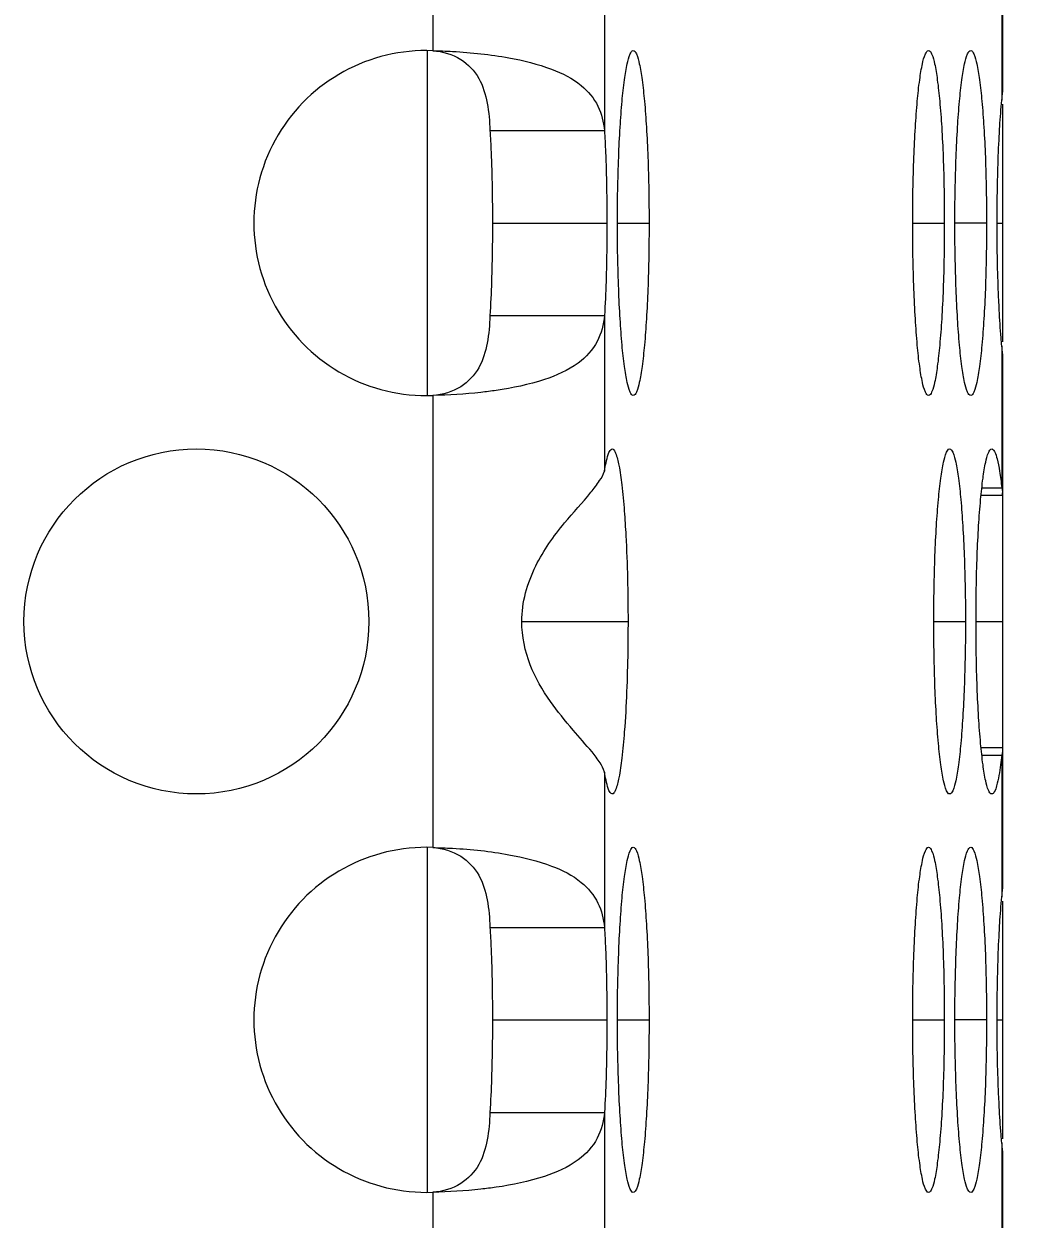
# Model space of a CAD drawing. Header units: millimetres. Extents: x 0 to 2524, y 0 to 1785.
# Drawn here: x 1461.33 to 1470.01, y 1233.03 to 1243.42 of the extents above; entities that cross this region are included whole.
import ezdxf

# ---------------------------------------------------------------- set-up
doc = ezdxf.new("R2010")
doc.units = ezdxf.units.MM
doc.header["$LTSCALE"] = 0.1
doc.layers.get('0').update_dxf_attribs({"lineweight": 13})
doc.layers.get('Defpoints').update_dxf_attribs({"lineweight": 9})
doc.layers.add('标注', color=251, linetype='Continuous', lineweight=9)
doc.styles.get("Standard").update_dxf_attribs({"font": 'arial.ttf'})
doc.dimstyles.new('STANDARD 8.5', dxfattribs={"dimscale": 8.5, "dimtxt": 2.5, "dimasz": 1.5, "dimexe": 0.5, "dimexo": 0.5, "dimgap": 0.5, "dimtad": 1, "dimtoh": 1, "dimdec": 1, "dimzin": 12, "dimdsep": 46, "dimtxsty": 'Standard', "dimcen": 0, "dimclrd": 256, "dimclre": 256, "dimclrt": 256, "dimadec": 0, "dimazin": 0, "dimtp": 0.01, "dimtm": 0.01, "dimtfac": 1, "dimtdec": 1, "dimtofl": 0, "dimtmove": 0, "dimatfit": 3, "dimfxl": 1, "dimtolj": 1, "dimtzin": 4, "dimlwd": -1, "dimlwe": -1, "dimarcsym": 0})

# ---------------------------------------------------------------- blocks, each defined once
blk = doc.blocks.new('*D15')
at = {"layer": 'Defpoints', "color": 0, "transparency": 16777216}
for p in [(1469.84, 1414.968), (1531.24, 1414.968), (1469.84, 1206.968)]:
    blk.add_point(p, dxfattribs=at)
at = {"layer": '标注', "transparency": 16777216}
for p, q in [((1474.09, 1414.968), (1535.49, 1414.968)), ((1531.24, 1219.718), (1531.24, 1402.218)), ((1474.09, 1206.968), (1535.49, 1206.968))]:
    blk.add_line(p, q, dxfattribs=at)
for points in [[(1529.115, 1402.218), (1533.365, 1402.218), (1531.24, 1414.968)], [(1529.115, 1219.718), (1533.365, 1219.718), (1531.24, 1206.968)]]:
    blk.add_solid(points, dxfattribs=at)
at = {"layer": '标注', "transparency": 16777216, "insert": (1516.14, 1310.968), "char_height": 21.25, "attachment_point": 5, "rotation": 90}
blk.add_mtext('\\A1;208', dxfattribs=at)

msp = doc.modelspace()

# ---------------------------------------------------------------- linework, layer by layer
for p, q in [((1469.84, 1247.476), (1469.84, 1242.824)), ((1464.884, 1247.115), (1464.884, 1243.185)), ((1469.834, 1243.987), (1469.834, 1242.755)), ((1466.378, 1243.842), (1466.378, 1242.49)), ((1464.84, 1240.187), (1464.84, 1243.185)), ((1469.84, 1242.719), (1469.84, 1240.652)), ((1465.382, 1242.49), (1466.378, 1242.49)), ((1465.404, 1241.686), (1466.399, 1241.686)), ((1466.491, 1241.686), (1466.766, 1241.686)), ((1469.059, 1241.686), (1469.334, 1241.686)), ((1469.701, 1241.686), (1469.426, 1241.686)), ((1469.793, 1241.686), (1469.84, 1241.686)), ((1465.382, 1240.881), (1466.378, 1240.881)), ((1466.378, 1240.881), (1466.378, 1239.53)), ((1469.834, 1240.617), (1469.834, 1239.384)), ((1469.84, 1240.548), (1469.84, 1235.896)), ((1464.884, 1240.187), (1464.884, 1236.256)), ((1469.664, 1239.384), (1469.834, 1239.384)), ((1469.656, 1239.319), (1469.84, 1239.319)), ((1465.659, 1238.222), (1466.583, 1238.222)), ((1469.243, 1238.222), (1469.518, 1238.222)), ((1469.61, 1238.222), (1469.84, 1238.222)), ((1469.656, 1237.125), (1469.84, 1237.125)), ((1469.664, 1237.059), (1469.834, 1237.059)), ((1469.834, 1237.059), (1469.834, 1235.827)), ((1466.378, 1236.913), (1466.378, 1235.562)), ((1464.84, 1233.259), (1464.84, 1236.256)), ((1469.84, 1235.791), (1469.84, 1233.724)), ((1465.382, 1235.562), (1466.378, 1235.562)), ((1465.404, 1234.758), (1466.399, 1234.758)), ((1466.491, 1234.758), (1466.766, 1234.758)), ((1469.059, 1234.758), (1469.334, 1234.758)), ((1469.701, 1234.758), (1469.426, 1234.758)), ((1469.793, 1234.758), (1469.84, 1234.758)), ((1465.382, 1233.953), (1466.378, 1233.953)), ((1466.378, 1233.953), (1466.378, 1232.602)), ((1469.834, 1233.688), (1469.834, 1232.456)), ((1469.84, 1233.619), (1469.84, 1228.967)), ((1464.884, 1233.259), (1464.884, 1229.328))]:
    msp.add_line(p, q)
msp.add_circle((1462.829, 1238.222), 1.5)
for centre, radius, start, end in [((1464.829, 1241.686), 1.5, 87.869, 272.131), ((1469.477, 1239.319), 0.364, 359.9629, 3.5416), ((1464.829, 1234.758), 1.5, 87.869, 272.131)]:
    msp.add_arc(centre, radius, start, end)
for points, knots in [([(1464.884, 1243.185), (1464.942, 1243.184), (1465.164, 1243.175), (1465.386, 1243.152), (1465.547, 1243.123)], [0, 0, 0, 0, 0.26075, 1, 1, 1, 1]), ([(1464.884, 1243.185), (1464.97, 1243.179), (1465.133, 1243.133), (1465.301, 1242.952), (1465.367, 1242.725), (1465.379, 1242.57), (1465.382, 1242.49)], [0, 0, 0, 0, 0.269848, 0.508925, 0.747331, 1, 1, 1, 1]), ([(1466.491, 1241.686), (1466.491, 1241.877), (1466.496, 1242.155), (1466.513, 1242.508), (1466.529, 1242.734), (1466.548, 1242.916), (1466.572, 1243.058), (1466.591, 1243.137), (1466.616, 1243.186), (1466.629, 1243.186)], [0, 0, 0, 0, 0.378061, 0.549104, 0.69914, 0.822666, 0.915357, 0.974025, 1, 1, 1, 1]), ([(1466.629, 1243.186), (1466.642, 1243.186), (1466.667, 1243.137), (1466.685, 1243.058), (1466.709, 1242.916), (1466.728, 1242.734), (1466.745, 1242.508), (1466.762, 1242.155), (1466.766, 1241.877), (1466.766, 1241.686)], [0, 0, 0, 0, 0.025975, 0.084643, 0.177334, 0.30086, 0.450896, 0.621939, 1, 1, 1, 1]), ([(1469.059, 1241.686), (1469.059, 1241.877), (1469.064, 1242.155), (1469.081, 1242.508), (1469.097, 1242.734), (1469.116, 1242.916), (1469.14, 1243.058), (1469.159, 1243.137), (1469.184, 1243.186), (1469.197, 1243.186)], [0, 0, 0, 0, 0.378061, 0.549104, 0.69914, 0.822666, 0.915357, 0.974025, 1, 1, 1, 1]), ([(1469.197, 1243.186), (1469.21, 1243.186), (1469.235, 1243.137), (1469.254, 1243.058), (1469.277, 1242.916), (1469.296, 1242.734), (1469.313, 1242.508), (1469.33, 1242.155), (1469.334, 1241.877), (1469.334, 1241.686)], [0, 0, 0, 0, 0.025975, 0.084643, 0.177334, 0.30086, 0.450896, 0.621939, 1, 1, 1, 1]), ([(1469.426, 1241.686), (1469.426, 1241.877), (1469.431, 1242.155), (1469.448, 1242.508), (1469.464, 1242.734), (1469.483, 1242.916), (1469.507, 1243.058), (1469.526, 1243.137), (1469.551, 1243.186), (1469.564, 1243.186)], [0, 0, 0, 0, 0.378061, 0.549104, 0.69914, 0.822666, 0.915357, 0.974025, 1, 1, 1, 1]), ([(1469.564, 1243.186), (1469.577, 1243.186), (1469.602, 1243.137), (1469.62, 1243.058), (1469.644, 1242.916), (1469.663, 1242.734), (1469.68, 1242.508), (1469.697, 1242.155), (1469.701, 1241.877), (1469.701, 1241.686)], [0, 0, 0, 0, 0.025975, 0.084643, 0.177334, 0.30086, 0.450896, 0.621939, 1, 1, 1, 1]), ([(1465.547, 1243.123), (1465.673, 1243.1), (1465.894, 1243.046), (1466.17, 1242.91), (1466.336, 1242.714), (1466.37, 1242.563), (1466.378, 1242.49)], [0, 0, 0, 0, 0.340672, 0.601065, 0.805666, 1, 1, 1, 1]), ([(1469.812, 1242.442), (1469.813, 1242.47), (1469.819, 1242.574), (1469.827, 1242.679), (1469.834, 1242.755)], [0, 0, 0, 0, 0.268693, 1, 1, 1, 1]), ([(1465.382, 1242.49), (1465.386, 1242.428), (1465.399, 1242.16), (1465.404, 1241.892), (1465.404, 1241.686)], [0, 0, 0, 0, 0.231862, 1, 1, 1, 1]), ([(1466.378, 1242.49), (1466.382, 1242.428), (1466.395, 1242.16), (1466.399, 1241.892), (1466.399, 1241.686)], [0, 0, 0, 0, 0.231862, 1, 1, 1, 1]), ([(1469.793, 1241.686), (1469.793, 1241.752), (1469.795, 1242.004), (1469.802, 1242.256), (1469.812, 1242.442)], [0, 0, 0, 0, 0.260947, 1, 1, 1, 1]), ([(1465.404, 1241.686), (1465.404, 1241.615), (1465.402, 1241.347), (1465.394, 1241.079), (1465.382, 1240.881)], [0, 0, 0, 0, 0.262571, 1, 1, 1, 1]), ([(1466.399, 1241.686), (1466.399, 1241.615), (1466.398, 1241.347), (1466.39, 1241.079), (1466.378, 1240.881)], [0, 0, 0, 0, 0.262571, 1, 1, 1, 1]), ([(1466.629, 1240.186), (1466.616, 1240.186), (1466.591, 1240.235), (1466.572, 1240.313), (1466.548, 1240.455), (1466.529, 1240.638), (1466.513, 1240.863), (1466.496, 1241.216), (1466.491, 1241.494), (1466.491, 1241.686)], [0, 0, 0, 0, 0.025975, 0.084643, 0.177334, 0.30086, 0.450896, 0.621939, 1, 1, 1, 1]), ([(1466.766, 1241.686), (1466.766, 1241.494), (1466.762, 1241.216), (1466.745, 1240.863), (1466.728, 1240.638), (1466.709, 1240.455), (1466.685, 1240.313), (1466.667, 1240.235), (1466.642, 1240.186), (1466.629, 1240.186)], [0, 0, 0, 0, 0.378061, 0.549104, 0.69914, 0.822666, 0.915357, 0.974025, 1, 1, 1, 1]), ([(1469.197, 1240.186), (1469.184, 1240.186), (1469.159, 1240.235), (1469.14, 1240.313), (1469.116, 1240.455), (1469.097, 1240.638), (1469.081, 1240.863), (1469.064, 1241.216), (1469.059, 1241.494), (1469.059, 1241.686)], [0, 0, 0, 0, 0.025975, 0.084643, 0.177334, 0.30086, 0.450896, 0.621939, 1, 1, 1, 1]), ([(1469.334, 1241.686), (1469.334, 1241.494), (1469.33, 1241.216), (1469.313, 1240.863), (1469.296, 1240.638), (1469.277, 1240.455), (1469.254, 1240.313), (1469.235, 1240.235), (1469.21, 1240.186), (1469.197, 1240.186)], [0, 0, 0, 0, 0.378061, 0.549104, 0.69914, 0.822666, 0.915357, 0.974025, 1, 1, 1, 1]), ([(1469.564, 1240.186), (1469.551, 1240.186), (1469.526, 1240.235), (1469.507, 1240.313), (1469.483, 1240.455), (1469.464, 1240.638), (1469.448, 1240.863), (1469.431, 1241.216), (1469.426, 1241.494), (1469.426, 1241.686)], [0, 0, 0, 0, 0.025975, 0.084643, 0.177334, 0.30086, 0.450896, 0.621939, 1, 1, 1, 1]), ([(1469.701, 1241.686), (1469.701, 1241.494), (1469.697, 1241.216), (1469.68, 1240.863), (1469.663, 1240.638), (1469.644, 1240.455), (1469.62, 1240.313), (1469.602, 1240.235), (1469.577, 1240.186), (1469.564, 1240.186)], [0, 0, 0, 0, 0.378061, 0.549104, 0.69914, 0.822666, 0.915357, 0.974025, 1, 1, 1, 1]), ([(1469.812, 1240.93), (1469.809, 1240.989), (1469.797, 1241.241), (1469.793, 1241.493), (1469.793, 1241.686)], [0, 0, 0, 0, 0.234472, 1, 1, 1, 1]), ([(1465.382, 1240.881), (1465.379, 1240.801), (1465.367, 1240.646), (1465.301, 1240.42), (1465.133, 1240.239), (1464.97, 1240.192), (1464.884, 1240.187)], [0, 0, 0, 0, 0.252669, 0.491075, 0.730152, 1, 1, 1, 1]), ([(1466.378, 1240.881), (1466.37, 1240.804), (1466.331, 1240.642), (1466.139, 1240.436), (1465.826, 1240.303), (1465.578, 1240.251), (1465.436, 1240.231)], [0, 0, 0, 0, 0.187934, 0.389412, 0.653518, 1, 1, 1, 1]), ([(1469.834, 1240.617), (1469.832, 1240.641), (1469.823, 1240.745), (1469.816, 1240.849), (1469.812, 1240.93)], [0, 0, 0, 0, 0.23003, 1, 1, 1, 1]), ([(1465.436, 1240.231), (1465.392, 1240.224), (1465.209, 1240.201), (1465.024, 1240.19), (1464.884, 1240.187)], [0, 0, 0, 0, 0.240329, 1, 1, 1, 1]), ([(1466.378, 1239.53), (1466.386, 1239.578), (1466.399, 1239.641), (1466.421, 1239.704), (1466.438, 1239.722), (1466.445, 1239.722)], [0, 0, 0, 0, 0.703021, 0.89747, 1, 1, 1, 1]), ([(1466.445, 1239.722), (1466.451, 1239.722), (1466.465, 1239.71), (1466.486, 1239.662), (1466.51, 1239.559), (1466.533, 1239.392), (1466.545, 1239.258), (1466.551, 1239.183)], [0, 0, 0, 0, 0.031341, 0.086252, 0.282309, 0.591231, 1, 1, 1, 1]), ([(1469.243, 1238.222), (1469.243, 1238.413), (1469.247, 1238.691), (1469.264, 1239.044), (1469.281, 1239.269), (1469.3, 1239.452), (1469.324, 1239.594), (1469.342, 1239.673), (1469.367, 1239.722), (1469.38, 1239.722)], [0, 0, 0, 0, 0.378061, 0.549104, 0.69914, 0.822666, 0.915357, 0.974025, 1, 1, 1, 1]), ([(1469.38, 1239.722), (1469.393, 1239.722), (1469.418, 1239.673), (1469.437, 1239.594), (1469.461, 1239.452), (1469.48, 1239.269), (1469.496, 1239.044), (1469.513, 1238.691), (1469.518, 1238.413), (1469.518, 1238.222)], [0, 0, 0, 0, 0.025975, 0.084643, 0.177334, 0.30086, 0.450896, 0.621939, 1, 1, 1, 1]), ([(1469.61, 1238.222), (1469.61, 1238.413), (1469.614, 1238.691), (1469.631, 1239.044), (1469.648, 1239.27), (1469.667, 1239.452), (1469.69, 1239.594), (1469.709, 1239.673), (1469.734, 1239.722), (1469.747, 1239.722)], [0, 0, 0, 0, 0.378091, 0.549102, 0.699135, 0.822703, 0.915354, 0.974034, 1, 1, 1, 1]), ([(1469.747, 1239.722), (1469.758, 1239.722), (1469.78, 1239.686), (1469.797, 1239.624), (1469.818, 1239.516), (1469.829, 1239.432), (1469.834, 1239.384)], [0, 0, 0, 0, 0.09025, 0.284512, 0.590784, 1, 1, 1, 1]), ([(1465.659, 1238.222), (1465.659, 1238.388), (1465.75, 1238.706), (1466.005, 1239.058), (1466.215, 1239.286), (1466.332, 1239.435), (1466.369, 1239.5), (1466.378, 1239.53)], [0, 0, 0, 0, 0.328302, 0.624267, 0.855243, 0.9388, 1, 1, 1, 1]), ([(1466.551, 1239.183), (1466.556, 1239.111), (1466.576, 1238.791), (1466.583, 1238.471), (1466.583, 1238.222)], [0, 0, 0, 0, 0.222586, 1, 1, 1, 1]), ([(1466.27, 1237.087), (1466.216, 1237.152), (1466.089, 1237.293), (1465.892, 1237.534), (1465.712, 1237.843), (1465.659, 1238.093), (1465.659, 1238.222)], [0, 0, 0, 0, 0.191634, 0.432587, 0.707752, 1, 1, 1, 1]), ([(1466.583, 1238.222), (1466.583, 1238.135), (1466.58, 1237.815), (1466.569, 1237.494), (1466.551, 1237.261)], [0, 0, 0, 0, 0.269371, 1, 1, 1, 1]), ([(1469.38, 1236.722), (1469.367, 1236.722), (1469.342, 1236.77), (1469.324, 1236.849), (1469.3, 1236.991), (1469.281, 1237.174), (1469.264, 1237.399), (1469.247, 1237.752), (1469.243, 1238.03), (1469.243, 1238.222)], [0, 0, 0, 0, 0.025975, 0.084643, 0.177334, 0.30086, 0.450896, 0.621939, 1, 1, 1, 1]), ([(1469.518, 1238.222), (1469.518, 1238.03), (1469.513, 1237.752), (1469.496, 1237.399), (1469.48, 1237.174), (1469.461, 1236.991), (1469.437, 1236.849), (1469.418, 1236.77), (1469.393, 1236.722), (1469.38, 1236.722)], [0, 0, 0, 0, 0.378061, 0.549104, 0.69914, 0.822666, 0.915357, 0.974025, 1, 1, 1, 1]), ([(1469.747, 1236.722), (1469.734, 1236.722), (1469.709, 1236.77), (1469.69, 1236.849), (1469.667, 1236.991), (1469.648, 1237.174), (1469.631, 1237.399), (1469.614, 1237.752), (1469.61, 1238.03), (1469.61, 1238.222)], [0, 0, 0, 0, 0.025966, 0.084646, 0.177297, 0.300865, 0.450898, 0.621909, 1, 1, 1, 1]), ([(1466.551, 1237.261), (1466.545, 1237.185), (1466.533, 1237.052), (1466.51, 1236.884), (1466.486, 1236.781), (1466.465, 1236.733), (1466.451, 1236.722), (1466.445, 1236.722)], [0, 0, 0, 0, 0.408769, 0.717691, 0.913748, 0.968659, 1, 1, 1, 1]), ([(1466.378, 1236.913), (1466.37, 1236.941), (1466.336, 1237.002), (1466.294, 1237.057), (1466.27, 1237.087)], [0, 0, 0, 0, 0.425703, 1, 1, 1, 1]), ([(1469.834, 1237.059), (1469.831, 1237.031), (1469.82, 1236.942), (1469.806, 1236.852), (1469.789, 1236.792)], [0, 0, 0, 0, 0.31058, 1, 1, 1, 1]), ([(1466.445, 1236.722), (1466.438, 1236.722), (1466.421, 1236.739), (1466.399, 1236.803), (1466.386, 1236.865), (1466.378, 1236.913)], [0, 0, 0, 0, 0.10253, 0.296979, 1, 1, 1, 1]), ([(1469.789, 1236.792), (1469.784, 1236.774), (1469.777, 1236.749), (1469.756, 1236.722), (1469.747, 1236.722)], [0, 0, 0, 0, 0.6731, 1, 1, 1, 1]), ([(1464.884, 1236.256), (1464.942, 1236.255), (1465.164, 1236.247), (1465.386, 1236.224), (1465.547, 1236.194)], [0, 0, 0, 0, 0.26075, 1, 1, 1, 1]), ([(1464.884, 1236.256), (1464.97, 1236.251), (1465.133, 1236.204), (1465.301, 1236.024), (1465.367, 1235.797), (1465.379, 1235.642), (1465.382, 1235.562)], [0, 0, 0, 0, 0.269848, 0.508925, 0.747331, 1, 1, 1, 1]), ([(1465.547, 1236.194), (1465.673, 1236.171), (1465.894, 1236.118), (1466.17, 1235.982), (1466.336, 1235.785), (1466.37, 1235.635), (1466.378, 1235.562)], [0, 0, 0, 0, 0.340672, 0.601065, 0.805666, 1, 1, 1, 1]), ([(1466.491, 1234.758), (1466.491, 1234.949), (1466.496, 1235.227), (1466.513, 1235.58), (1466.529, 1235.805), (1466.548, 1235.988), (1466.572, 1236.13), (1466.591, 1236.209), (1466.616, 1236.258), (1466.629, 1236.258)], [0, 0, 0, 0, 0.378061, 0.549104, 0.69914, 0.822666, 0.915357, 0.974025, 1, 1, 1, 1]), ([(1466.629, 1236.258), (1466.642, 1236.258), (1466.667, 1236.209), (1466.685, 1236.13), (1466.709, 1235.988), (1466.728, 1235.805), (1466.745, 1235.58), (1466.762, 1235.227), (1466.766, 1234.949), (1466.766, 1234.758)], [0, 0, 0, 0, 0.025975, 0.084643, 0.177334, 0.30086, 0.450896, 0.621939, 1, 1, 1, 1]), ([(1469.059, 1234.758), (1469.059, 1234.949), (1469.064, 1235.227), (1469.081, 1235.58), (1469.097, 1235.805), (1469.116, 1235.988), (1469.14, 1236.13), (1469.159, 1236.209), (1469.184, 1236.258), (1469.197, 1236.258)], [0, 0, 0, 0, 0.378061, 0.549104, 0.69914, 0.822666, 0.915357, 0.974025, 1, 1, 1, 1]), ([(1469.197, 1236.258), (1469.21, 1236.258), (1469.235, 1236.209), (1469.254, 1236.13), (1469.277, 1235.988), (1469.296, 1235.805), (1469.313, 1235.58), (1469.33, 1235.227), (1469.334, 1234.949), (1469.334, 1234.758)], [0, 0, 0, 0, 0.025975, 0.084643, 0.177334, 0.30086, 0.450896, 0.621939, 1, 1, 1, 1]), ([(1469.426, 1234.758), (1469.426, 1234.949), (1469.431, 1235.227), (1469.448, 1235.58), (1469.464, 1235.805), (1469.483, 1235.988), (1469.507, 1236.13), (1469.526, 1236.209), (1469.551, 1236.258), (1469.564, 1236.258)], [0, 0, 0, 0, 0.378061, 0.549104, 0.69914, 0.822666, 0.915357, 0.974025, 1, 1, 1, 1]), ([(1469.564, 1236.258), (1469.577, 1236.258), (1469.602, 1236.209), (1469.62, 1236.13), (1469.644, 1235.988), (1469.663, 1235.805), (1469.68, 1235.58), (1469.697, 1235.227), (1469.701, 1234.949), (1469.701, 1234.758)], [0, 0, 0, 0, 0.025975, 0.084643, 0.177334, 0.30086, 0.450896, 0.621939, 1, 1, 1, 1]), ([(1469.812, 1235.514), (1469.813, 1235.542), (1469.819, 1235.646), (1469.827, 1235.75), (1469.834, 1235.827)], [0, 0, 0, 0, 0.268693, 1, 1, 1, 1]), ([(1465.382, 1235.562), (1465.386, 1235.5), (1465.399, 1235.232), (1465.404, 1234.964), (1465.404, 1234.758)], [0, 0, 0, 0, 0.231862, 1, 1, 1, 1]), ([(1466.378, 1235.562), (1466.382, 1235.5), (1466.395, 1235.232), (1466.399, 1234.964), (1466.399, 1234.758)], [0, 0, 0, 0, 0.231862, 1, 1, 1, 1]), ([(1469.793, 1234.758), (1469.793, 1234.823), (1469.795, 1235.075), (1469.802, 1235.328), (1469.812, 1235.514)], [0, 0, 0, 0, 0.260947, 1, 1, 1, 1]), ([(1465.404, 1234.758), (1465.404, 1234.687), (1465.402, 1234.419), (1465.394, 1234.151), (1465.382, 1233.953)], [0, 0, 0, 0, 0.262571, 1, 1, 1, 1]), ([(1466.399, 1234.758), (1466.399, 1234.687), (1466.398, 1234.419), (1466.39, 1234.151), (1466.378, 1233.953)], [0, 0, 0, 0, 0.262571, 1, 1, 1, 1]), ([(1466.629, 1233.258), (1466.616, 1233.258), (1466.591, 1233.306), (1466.572, 1233.385), (1466.548, 1233.527), (1466.529, 1233.71), (1466.513, 1233.935), (1466.496, 1234.288), (1466.491, 1234.566), (1466.491, 1234.758)], [0, 0, 0, 0, 0.025975, 0.084643, 0.177334, 0.30086, 0.450896, 0.621939, 1, 1, 1, 1]), ([(1466.766, 1234.758), (1466.766, 1234.566), (1466.762, 1234.288), (1466.745, 1233.935), (1466.728, 1233.71), (1466.709, 1233.527), (1466.685, 1233.385), (1466.667, 1233.306), (1466.642, 1233.258), (1466.629, 1233.258)], [0, 0, 0, 0, 0.378061, 0.549104, 0.69914, 0.822666, 0.915357, 0.974025, 1, 1, 1, 1]), ([(1469.197, 1233.258), (1469.184, 1233.258), (1469.159, 1233.306), (1469.14, 1233.385), (1469.116, 1233.527), (1469.097, 1233.71), (1469.081, 1233.935), (1469.064, 1234.288), (1469.059, 1234.566), (1469.059, 1234.758)], [0, 0, 0, 0, 0.025975, 0.084643, 0.177334, 0.30086, 0.450896, 0.621939, 1, 1, 1, 1]), ([(1469.334, 1234.758), (1469.334, 1234.566), (1469.33, 1234.288), (1469.313, 1233.935), (1469.296, 1233.71), (1469.277, 1233.527), (1469.254, 1233.385), (1469.235, 1233.306), (1469.21, 1233.258), (1469.197, 1233.258)], [0, 0, 0, 0, 0.378061, 0.549104, 0.69914, 0.822666, 0.915357, 0.974025, 1, 1, 1, 1]), ([(1469.564, 1233.258), (1469.551, 1233.258), (1469.526, 1233.306), (1469.507, 1233.385), (1469.483, 1233.527), (1469.464, 1233.71), (1469.448, 1233.935), (1469.431, 1234.288), (1469.426, 1234.566), (1469.426, 1234.758)], [0, 0, 0, 0, 0.025975, 0.084643, 0.177334, 0.30086, 0.450896, 0.621939, 1, 1, 1, 1]), ([(1469.701, 1234.758), (1469.701, 1234.566), (1469.697, 1234.288), (1469.68, 1233.935), (1469.663, 1233.71), (1469.644, 1233.527), (1469.62, 1233.385), (1469.602, 1233.306), (1469.577, 1233.258), (1469.564, 1233.258)], [0, 0, 0, 0, 0.378061, 0.549104, 0.69914, 0.822666, 0.915357, 0.974025, 1, 1, 1, 1]), ([(1469.812, 1234.001), (1469.809, 1234.06), (1469.797, 1234.312), (1469.793, 1234.564), (1469.793, 1234.758)], [0, 0, 0, 0, 0.234472, 1, 1, 1, 1]), ([(1469.834, 1233.688), (1469.832, 1233.712), (1469.823, 1233.817), (1469.816, 1233.921), (1469.812, 1234.001)], [0, 0, 0, 0, 0.23003, 1, 1, 1, 1]), ([(1465.382, 1233.953), (1465.379, 1233.873), (1465.367, 1233.718), (1465.301, 1233.491), (1465.133, 1233.311), (1464.97, 1233.264), (1464.884, 1233.259)], [0, 0, 0, 0, 0.252669, 0.491075, 0.730152, 1, 1, 1, 1]), ([(1466.378, 1233.953), (1466.37, 1233.876), (1466.331, 1233.714), (1466.139, 1233.508), (1465.826, 1233.374), (1465.578, 1233.323), (1465.436, 1233.302)], [0, 0, 0, 0, 0.187934, 0.389412, 0.653518, 1, 1, 1, 1]), ([(1465.436, 1233.302), (1465.392, 1233.296), (1465.209, 1233.273), (1465.024, 1233.261), (1464.884, 1233.259)], [0, 0, 0, 0, 0.240329, 1, 1, 1, 1])]:
    msp.add_open_spline(points, degree=3, knots=knots)
for points in [[(1469.834, 1242.755), (1469.838, 1242.778), (1469.84, 1242.801), (1469.84, 1242.824)], [(1469.84, 1240.548), (1469.84, 1240.571), (1469.838, 1240.594), (1469.834, 1240.617)], [(1469.834, 1239.384), (1469.837, 1239.37), (1469.839, 1239.356), (1469.84, 1239.341)], [(1469.84, 1237.125), (1469.84, 1237.103), (1469.839, 1237.081), (1469.834, 1237.059)], [(1469.834, 1235.827), (1469.838, 1235.849), (1469.84, 1235.873), (1469.84, 1235.896)], [(1469.84, 1233.619), (1469.84, 1233.642), (1469.838, 1233.666), (1469.834, 1233.688)]]:
    msp.add_open_spline(points, degree=3)

# ---------------------------------------------------------------- dimensions: what is measured, and where the dimension line sits
at = {"layer": '标注'}
dim = msp.add_linear_dim(base=(1531.24, 1414.968), p1=(1469.84, 1206.968), p2=(1469.84, 1414.968), angle=90, dimstyle='STANDARD 8.5', dxfattribs=at)
dim.commit()
dim.dimension.update_dxf_attribs({"geometry": '*D15', "text_midpoint": (1516.14, 1310.968)})

doc.saveas('drawing.dxf')
